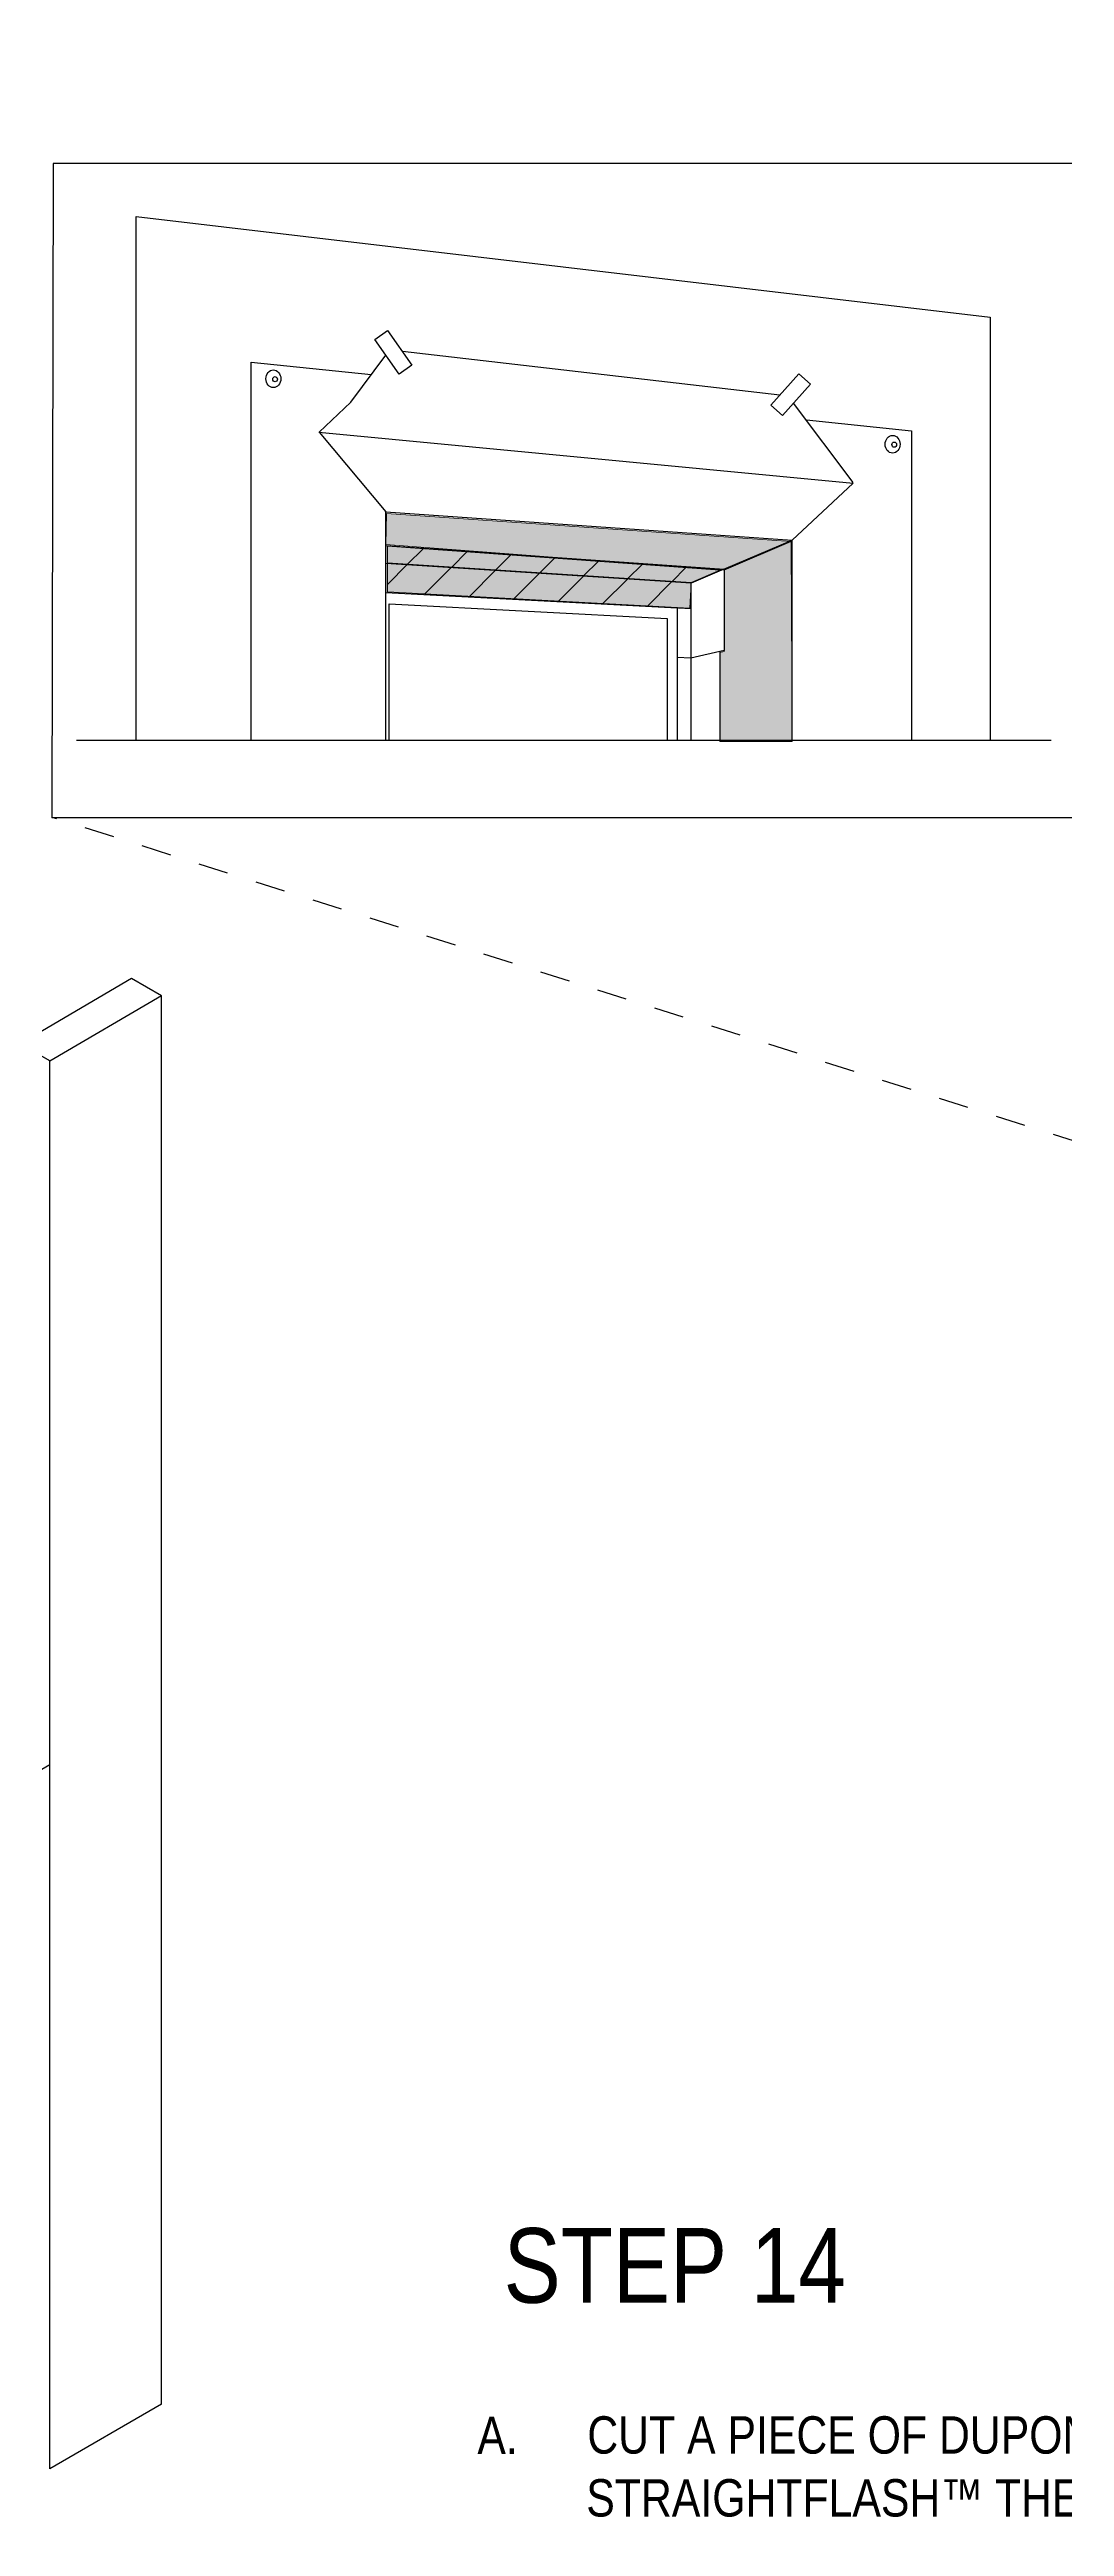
# Model space of a CAD drawing. Extents: x -1392 to 5791, y -3809 to 1722.
# Drawn here: x -627 to -321, y -3076 to -2330 of the extents above; entities that cross this region are included whole.
import ezdxf

# ---------------------------------------------------------------- set-up
doc = ezdxf.new("R2010")
doc.units = 0
doc.header["$MEASUREMENT"] = 0
doc.linetypes.add('AI-Linetype-15', pattern=[18, 9, -9])
for name, color, linetype, lineweight in [('.ATI-HATCH', 7, 'Continuous', 0), ('.ATI-TEXT', 7, 'Continuous', 0), ('G-ANNO-TTLB', 7, 'Continuous', 0), ('Layer 12', 7, 'Continuous', 0), ('TYVEK', 7, 'Continuous', 0), ('WALL SCRATCH', 7, 'Continuous', 0)]:
    doc.layers.add(name, color=color, linetype=linetype, lineweight=lineweight)
pattern_1 = [(45, (0, 0), (-7.071067, 7.07107), [])]

# ---------------------------------------------------------------- blocks, each defined once
blk = doc.blocks.new('Block_49')
at = {"layer": '.ATI-TEXT', "char_height": 0.2, "attachment_point": 7}
for s, insert in [('\\C18;\\c0;\\FArial Narrow|b0|i0|c1;\\H11.249999;\\W1.000000;A.', (-498.31, -3054.62)), ('\\C18;\\c0;\\FArial Narrow|b0|i0|c1;\\H11.249999;\\W1.000000;CUT A PIECE OF DUPONT™ FLASHING TAPE OR', (-465.17, -3054.62)), ('\\C18;\\c0;\\FArial Narrow|b0|i0|c1;\\H11.249999;\\W1.000000;STRAIGHTFLASH™ THE LENGTH OF THE INNER HEAD', (-465.48, -3073.57)), ('\\C18;\\c0;\\FArial Narrow|b0|i0|c1;\\H11.249999;\\W1.000000;ROUGH OPENING. USE APPROPRIATE WIDTH OF DUPONT™', (-464.56, -3092.52)), ('\\C18;\\c0;\\FArial Narrow|b0|i0|c1;\\H11.249999;\\W1.000000;FLASHING TAPE/STRAIGHTFLASH™ TO OVERLAP WINDOW ', (-464.88, -3111.47)), ('\\C18;\\c0;\\FArial Narrow|b0|i0|c1;\\H11.249999;\\W1.000000;FLANGE, ADHEREONTO FACE OF STUD FRAME, AND EXTEND', (-465.21, -3130.41)), ('\\C18;\\c0;\\FArial Narrow|b0|i0|c1;\\H11.249999;\\W1.000000;A MIN.OF 2" ONTO CEILING OF RECESS.', (-465.21, -3149.36)), ('\\C18;\\c0;\\FArial Narrow|b0|i0|c1;\\H11.249999;\\W1.000000;B.', (-499.26, -3168.31)), ('\\C18;\\c0;\\FArial Narrow|b0|i0|c1;\\H11.249999;\\W1.000000;FOLD LENGTHWISE TO CREATE A SHARP CREASE', (-465.64, -3168.31)), ('\\C18;\\c0;\\FArial Narrow|b0|i0|c1;\\H11.249999;\\W1.000000;IN THE RELEASE PAPER THAT IS ALIGNED WITH', (-465.78, -3187.26)), ('\\C18;\\c0;\\FArial Narrow|b0|i0|c1;\\H11.249999;\\W1.000000;THE INTERSECTION OF THE FACE OF THE STUD', (-464.88, -3206.21)), ('\\C18;\\c0;\\FArial Narrow|b0|i0|c1;\\H11.249999;\\W1.000000;FRAMING AND CEILING OF RECESS.', (-465.64, -3225.16)), ('\\C18;\\c0;\\FArial Narrow|b0|i0|c1;\\H11.249999;\\W1.000000;C.', (-498.92, -3244.11)), ('\\C18;\\c0;\\FArial Narrow|b0|i0|c1;\\H11.249999;\\W1.000000;REMOVE RELEASE PAPER BY TEARING ALONG THE', (-465.55, -3244.11)), ('\\C18;\\c0;\\FArial Narrow|b0|i0|c1;\\H11.249999;\\W1.000000;FOLD TO EXPOSE BUYTL FOR INSTALLATION ONTO', (-465.64, -3263.06)), ('\\C18;\\c0;\\FArial Narrow|b0|i0|c1;\\H11.249999;\\W1.000000;THE WINDOW FLANGE AND FACE OF STUD', (-464.88, -3282.01)), ('\\C18;\\c0;\\FArial Narrow|b0|i0|c1;\\H11.249999;\\W1.000000;FRAMING. \\FArial Narrow Bold|b1|i0|c1;DO NOT CUT \\FArial Narrow|b0|i0|c1;RELEASE PAPER WITH', (-465.64, -3300.96)), ('\\C18;\\c0;\\FArial Narrow|b0|i0|c1;\\H11.249999;\\W1.000000;SHARP OBJECT AS THIS COULD RESULT IN', (-465.14, -3319.91)), ('\\C18;\\c0;\\FArial Narrow|b0|i0|c1;\\H11.249999;\\W1.000000;DAMAGE TO BUYTL AND COMPROMISE', (-465.52, -3338.86)), ('\\C18;\\c0;\\FArial Narrow|b0|i0|c1;\\H11.249999;\\W1.000000;PROTECTION PROVIDED BY THE DUPONT™', (-465.55, -3357.81)), ('\\C18;\\c0;\\FArial Narrow|b0|i0|c1;\\H11.249999;\\W1.000000;FLASHING APE/STRAIGHTFLASH™ .', (-465.64, -3376.76)), ('\\C18;\\c0;\\FArial Narrow|b0|i0|c1;\\H11.249999;\\W1.000000;D.', (-499.27, -3395.71)), ('\\C18;\\c0;\\FArial Narrow|b0|i0|c1;\\H11.249999;\\W1.000000;ADHERE ONTO WINDOW FLANGE AND TIGHTLY', (-464.56, -3395.71)), ('\\C18;\\c0;\\FArial Narrow|b0|i0|c1;\\H11.249999;\\W1.000000;INTO CORNER OF INTERSECTION BETWEEN FACE', (-465.78, -3414.66)), ('\\C18;\\c0;\\FArial Narrow|b0|i0|c1;\\H11.249999;\\W1.000000;OF STUD FRAMING AND CEILING OF RECESS.', (-465.21, -3433.61)), ('\\C18;\\c0;\\FArial Narrow|b0|i0|c1;\\H11.249999;\\W1.000000;REMOVE REMAINING RELEASE PAPER AND', (-465.55, -3452.56)), ('\\C18;\\c0;\\FArial Narrow|b0|i0|c1;\\H11.249999;\\W1.000000;E.', (-499.33, -3452.56)), ('\\C18;\\c0;\\FArial Narrow|b0|i0|c1;\\H11.249999;\\W1.000000;ADHERE ONTO CEILING OF RECESS.', (-464.56, -3471.51))]:
    blk.add_mtext(s, dxfattribs=dict(at, insert=insert))

msp = doc.modelspace()

# ---------------------------------------------------------------- hatches: boundary and pattern name
at = {"layer": '.ATI-HATCH', "true_color": 0x808285, "transparency": 33554615}
msp.add_hatch(color=252, dxfattribs=at).paths.add_polyline_path([(-525.67, -2469.81), (-403.7, -2478.21), (-424.01, -2486.88), (-525.88, -2479.1)])
at = {"layer": '.ATI-HATCH', "true_color": 0x808080, "transparency": 33554687}
h = msp.add_hatch(color=8, dxfattribs=at)
edge = h.paths.add_edge_path()
edge.add_spline(control_points=[(-424.01, -2486.61), (-424.01, -2486.61), (-525.88, -2479.44), (-525.88, -2479.44), (-525.88, -2479.44), (-525.88, -2484.9), (-525.88, -2484.9), (-525.88, -2484.9), (-433.9, -2490.83), (-433.9, -2490.83), (-433.9, -2490.83), (-424.01, -2486.61), (-424.01, -2486.61)], knot_values=[0, 0, 0, 0, 1, 1, 1, 2, 2, 2, 3, 3, 3, 4, 4, 4, 4], degree=3, periodic=0)
edge = h.paths.add_edge_path()
edge.add_spline(control_points=[(-433.9, -2490.83), (-433.9, -2490.83), (-525.88, -2484.9), (-525.88, -2484.9), (-525.88, -2484.9), (-525.88, -2493.62), (-525.88, -2493.62), (-525.88, -2493.62), (-433.9, -2498.46), (-433.9, -2498.46), (-433.9, -2498.46), (-433.9, -2490.83), (-433.9, -2490.83)], knot_values=[0, 0, 0, 0, 1, 1, 1, 2, 2, 2, 3, 3, 3, 4, 4, 4, 4], degree=3, periodic=0)
edge.add_line((-433.9, -2490.83), (-433.9, -2490.83))
at = {"layer": '.ATI-HATCH', "true_color": 0x808285, "transparency": 33554559}
msp.add_hatch(color=252, dxfattribs=at).paths.add_polyline_path([(-403.7, -2478.21), (-403.45, -2538.47), (-425.22, -2538.47), (-425.22, -2511.65), (-423.95, -2511.36), (-423.95, -2486.87)])
at = {"layer": 'G-ANNO-TTLB', "true_color": 0xff00ff, "transparency": 33554687}
h = msp.add_hatch(color=6, dxfattribs=at)
edge = h.paths.add_edge_path()
edge.add_spline(control_points=[(1773.02, -3692.6), (1773.02, -3692.6), (-1156.5, -3692.6), (-1156.5, -3692.6), (-1156.5, -3692.6), (-1156.5, -1235.6), (-1156.5, -1235.6), (-1156.5, -1235.6), (1773.02, -1235.6), (1773.02, -1235.6), (1773.02, -1235.6), (1773.02, -3692.6), (1773.02, -3692.6)], knot_values=[0, 0, 0, 0, 1, 1, 1, 2, 2, 2, 3, 3, 3, 4, 4, 4, 4], degree=3, periodic=0)
edge = h.paths.add_edge_path()
edge.add_spline(control_points=[(-1147.5, -1244.6), (-1147.5, -1244.6), (-1147.5, -3683.6), (-1147.5, -3683.6), (-1147.5, -3683.6), (1764.02, -3683.6), (1764.02, -3683.6), (1764.02, -3683.6), (1764.02, -1244.6), (1764.02, -1244.6), (1764.02, -1244.6), (-1147.5, -1244.6), (-1147.5, -1244.6)], knot_values=[0, 0, 0, 0, 1, 1, 1, 2, 2, 2, 3, 3, 3, 4, 4, 4, 4], degree=3, periodic=0)
edge.add_line((-1147.5, -1244.6), (-1147.5, -1244.6))
at = {"layer": 'Layer 12', "true_color": 0x000000, "transparency": 33554687}
h = msp.add_hatch(dxfattribs=at)
h.set_pattern_fill('_U', color=18, scale=10, angle=44.99999, style=2, pattern_type=0)
h.set_pattern_definition(pattern_1)
h.paths.add_polyline_path([(-433.9, -2490.63), (-525.43, -2484.67), (-525.43, -2479.67), (-425.22, -2486.84)])
h = msp.add_hatch(dxfattribs=at)
h.set_pattern_fill('_U', color=18, scale=10, angle=44.99999, style=2, pattern_type=0)
h.set_pattern_definition(pattern_1)
h.paths.add_polyline_path([(-434.25, -2498.37), (-525.43, -2493.42), (-525.43, -2484.67), (-433.9, -2490.83)])

# ---------------------------------------------------------------- linework, layer by layer
at = {"layer": '.ATI-HATCH'}
for points in [[(-525.67, -2469.81), (-403.7, -2478.21), (-424.01, -2486.88), (-525.88, -2479.1)], [(-403.7, -2478.21), (-403.45, -2538.47), (-425.22, -2538.47), (-425.22, -2511.65), (-423.95, -2511.36), (-423.95, -2486.87)]]:
    msp.add_lwpolyline(points, close=True, dxfattribs=at)
for points in [[(-424.01, -2486.61), (-424.01, -2486.61), (-525.88, -2479.44), (-525.88, -2479.44), (-525.88, -2479.44), (-525.88, -2484.9), (-525.88, -2484.9), (-525.88, -2484.9), (-433.9, -2490.83), (-433.9, -2490.83), (-433.9, -2490.83), (-424.01, -2486.61), (-424.01, -2486.61)], [(-433.9, -2490.83), (-433.9, -2490.83), (-525.88, -2484.9), (-525.88, -2484.9), (-525.88, -2484.9), (-525.88, -2493.62), (-525.88, -2493.62), (-525.88, -2493.62), (-433.9, -2498.46), (-433.9, -2498.46), (-433.9, -2498.46), (-433.9, -2490.83), (-433.9, -2490.83)]]:
    msp.add_open_spline(points, degree=3, knots=[0, 0, 0, 0, 1, 1, 1, 2, 2, 2, 3, 3, 3, 4, 4, 4, 4], dxfattribs=at)
at = {"layer": 'G-ANNO-TTLB'}
for points in [[(1773.02, -3692.6), (1773.02, -3692.6), (-1156.5, -3692.6), (-1156.5, -3692.6), (-1156.5, -3692.6), (-1156.5, -1235.6), (-1156.5, -1235.6), (-1156.5, -1235.6), (1773.02, -1235.6), (1773.02, -1235.6), (1773.02, -1235.6), (1773.02, -3692.6), (1773.02, -3692.6)], [(-1147.5, -1244.6), (-1147.5, -1244.6), (-1147.5, -3683.6), (-1147.5, -3683.6), (-1147.5, -3683.6), (1764.02, -3683.6), (1764.02, -3683.6), (1764.02, -3683.6), (1764.02, -1244.6), (1764.02, -1244.6), (1764.02, -1244.6), (-1147.5, -1244.6), (-1147.5, -1244.6)]]:
    msp.add_open_spline(points, degree=3, knots=[0, 0, 0, 0, 1, 1, 1, 2, 2, 2, 3, 3, 3, 4, 4, 4, 4], dxfattribs=at)
at = {"layer": 'Layer 12'}
for points in [[(-433.9, -2490.63), (-525.43, -2484.67), (-525.43, -2479.67), (-425.22, -2486.84)], [(-434.25, -2498.37), (-525.43, -2493.42), (-525.43, -2484.67), (-433.9, -2490.83)]]:
    msp.add_lwpolyline(points, close=True, dxfattribs=at)
at = {"layer": 'TYVEK', "color": 1, "lineweight": 25, "true_color": 0xff0000}
for p, q in [((-407.15, -2434.11), (-520.89, -2421.02)), ((-385.06, -2460.46), (-403.01, -2436.56)), ((-546.04, -2445.32), (-385.06, -2460.63)), ((-546, -2445.33), (-525.88, -2469.33)), ((-385.06, -2460.63), (-403.45, -2477.83)), ((-461.85, -2538.19), (-619.14, -2538.19)), ((-325.44, -2538.19), (-464.85, -2538.19))]:
    msp.add_line(p, q, dxfattribs=at)
at = {"layer": 'TYVEK', "color": 2, "lineweight": 25, "true_color": 0xffff00}
for p in [(-424.01, -2486.61), (-403.45, -2538.19)]:
    msp.add_line(p, (-403.45, -2477.83), dxfattribs=at)
at = {"layer": 'TYVEK', "color": 4, "lineweight": 25, "true_color": 0x00ffff}
for p, q in [((-525.88, -2479.44), (-423.95, -2486.61)), ((-424.01, -2486.61), (-433.9, -2490.83)), ((-423.95, -2486.61), (-423.95, -2511.09)), ((-525.88, -2493.62), (-433.9, -2498.46)), ((-433.94, -2513.39), (-438.1, -2513.22)), ((-423.95, -2511.09), (-433.94, -2513.39)), ((-425.22, -2511.38), (-425.22, -2538.19))]:
    msp.add_line(p, q, dxfattribs=at)
at = {"layer": 'TYVEK', "color": 3, "lineweight": 25, "true_color": 0x00ff00}
msp.add_line((-441.15, -2515.17), (-441.16, -2538.19), dxfattribs=at)
at = {"layer": 'TYVEK', "color": 18, "linetype": 'AI-Linetype-15', "lineweight": 25, "true_color": 0x000000}
msp.add_line((-178.86, -2703.11), (-626.53, -2561.37), dxfattribs=at)
at = {"layer": 'TYVEK', "color": 18, "lineweight": 25, "true_color": 0x000000}
msp.add_lwpolyline([(-507.89, -2561.37), (-317.36, -2561.37), (-317.36, -2364.34), (-626.09, -2364.34), (-626.53, -2561.37), (-507.89, -2561.37)], dxfattribs=at)
at = {"layer": 'TYVEK', "color": 1, "lineweight": 25, "true_color": 0xff0000}
for points in [[(-601.09, -2538.19), (-601.09, -2380.27), (-343.78, -2410.62), (-343.78, -2538.19)], [(-566.47, -2538.19), (-566.47, -2424.17), (-530.26, -2427.93)], [(-546, -2445.33), (-536.47, -2436.22), (-525.9, -2422.11)], [(-399.15, -2441.57), (-367.49, -2444.87), (-367.49, -2538.19)]]:
    msp.add_lwpolyline(points, dxfattribs=at)
at = {"layer": 'TYVEK', "color": 2, "lineweight": 25, "true_color": 0xffff00}
for points in [[(-525.39, -2414.66), (-518.04, -2425.05), (-521.89, -2427.77), (-529.24, -2417.38)], [(-397.88, -2430.82), (-406.36, -2440.31), (-409.88, -2437.17), (-401.4, -2427.68)]]:
    msp.add_lwpolyline(points, close=True, dxfattribs=at)
msp.add_lwpolyline([(-525.88, -2538.19), (-525.88, -2469.33), (-403.45, -2477.83)], dxfattribs=at)
at = {"layer": 'TYVEK', "color": 4, "lineweight": 25, "true_color": 0x00ffff}
msp.add_lwpolyline([(-433.9, -2538.19), (-433.9, -2490.83), (-525.88, -2484.9)], dxfattribs=at)
at = {"layer": 'TYVEK', "color": 3, "lineweight": 25, "true_color": 0x00ff00}
for points in [[(-525.88, -2493.62), (-438.1, -2498.24), (-438.1, -2538.19)], [(-524.9, -2538.21), (-524.9, -2496.99), (-441.14, -2501.4), (-441.15, -2515.17)]]:
    msp.add_lwpolyline(points, dxfattribs=at)
at = {"layer": 'TYVEK', "color": 1, "lineweight": 25, "true_color": 0xff0000}
for centre, major_axis, ratio in [((-559.78, -2429.2), (0, 2.66), 0.84616), ((-559.27, -2429.32), (0, 0.783), 0.913062), ((-372.69, -2449.05), (0, 0.783), 0.913062)]:
    msp.add_ellipse(centre, major_axis=major_axis, ratio=ratio, dxfattribs=at)
msp.add_open_spline([(-373.2, -2451.59), (-371.96, -2451.59), (-370.95, -2450.4), (-370.95, -2448.93), (-370.95, -2447.47), (-371.96, -2446.28), (-373.2, -2446.28), (-374.44, -2446.28), (-375.45, -2447.47), (-375.45, -2448.93), (-375.45, -2450.4), (-374.44, -2451.59), (-373.2, -2451.59)], degree=3, knots=[0, 0, 0, 0, 1, 1, 1, 2, 2, 2, 3, 3, 3, 4, 4, 4, 4], dxfattribs=at)
at = {"layer": 'WALL SCRATCH', "color": 2, "lineweight": 25, "true_color": 0xffff00}
for p, q in [((-627.15, -2634.73), (-895.94, -2481.24)), ((-627.15, -3059.09), (-627.15, -2634.73)), ((-627.15, -2846.91), (-631.96, -2849.69))]:
    msp.add_line(p, q, dxfattribs=at)
at = {"layer": 'WALL SCRATCH', "color": 33, "lineweight": 25, "true_color": 0xcc9966}
for p, q in [((-627.15, -2634.73), (-593.51, -2615.04)), ((-593.53, -3039.52), (-593.53, -2615.16)), ((-593.53, -3039.52), (-627.15, -3059.09))]:
    msp.add_line(p, q, dxfattribs=at)
msp.add_lwpolyline([(-627.15, -2634.73), (-636.15, -2629.57), (-602.5, -2609.86), (-593.5, -2615.03)], dxfattribs=at)

# ---------------------------------------------------------------- block references
at = {"layer": '.ATI-TEXT'}
msp.add_blockref('Block_49', (0, 0), dxfattribs=at)

# ---------------------------------------------------------------- texts
at = {"layer": '.ATI-TEXT', "insert": (-490.37, -3009.32), "char_height": 0.2, "attachment_point": 7}
msp.add_mtext('\\C18;\\c0;\\FArial Narrow|b0|i0|c1;\\H22.499999;\\W1.000000;STEP 14', dxfattribs=at)

doc.saveas('drawing.dxf')
